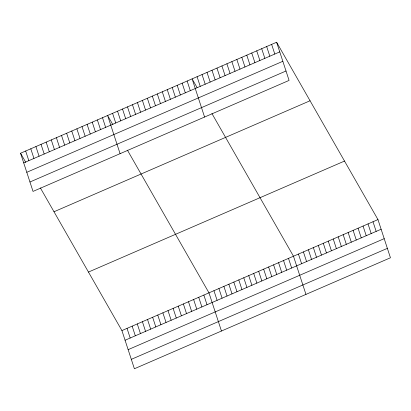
<?xml version="1.0" encoding="UTF-8"?>
<svg xmlns="http://www.w3.org/2000/svg" width="411" height="411" viewBox="0 0 411 411"><rect width="100%" height="100%" fill="white"/><g stroke="black" fill="none" stroke-linecap="round" stroke-linejoin="round"><path stroke-width="0.62" d="M276.608 42.241L289.082 80.412L33.029 191.408L20.55 153.231L276.608 42.241L377.971 219.592L390.45 257.769L134.392 368.759L121.918 330.588L40.37 187.914M23.704 162.884L279.763 51.889M26.782 172.296L282.84 61.301M29.952 181.996L286.01 71M54 211.757L310.058 100.767M88.463 272.061L344.521 161.066M121.918 330.588L377.971 219.592M125.072 340.236L381.125 229.246M128.145 349.648L384.203 238.657M131.315 359.348L387.373 248.352M197.064 87.538L192.107 78.866L204.586 117.043M211.932 113.549L293.475 256.223L305.954 294.394M112.876 124.708L107.61 115.496L120.089 153.668M127.431 150.179L208.973 292.848L221.452 331.025M20.55 153.231L25.816 162.443M373.003 221.75L376.157 231.398M368.03 223.903L371.184 233.551M363.062 226.055L366.216 235.709M358.089 228.213L361.243 237.861M353.121 230.365L356.275 240.014M348.148 232.523L351.302 242.171M343.18 234.676L346.334 244.324M338.207 236.828L341.361 246.482M271.635 44.393L274.789 54.047M333.239 238.986L336.393 248.634M266.667 46.551L269.822 56.199M328.266 241.139L331.42 250.787M261.694 48.704L264.848 58.352M323.298 243.291L326.452 252.945M256.726 50.856L259.88 60.509M318.325 245.449L321.479 255.097M251.753 53.014L254.907 62.662M313.357 247.602L316.511 257.255M246.785 55.166L249.939 64.815M308.384 249.76L311.538 259.408M241.812 57.319L244.966 66.972M303.416 251.912L306.57 261.56M236.844 59.477L239.998 69.125M298.443 254.065L301.597 263.718M231.871 61.629L235.025 71.283M226.903 63.787L230.057 73.435M288.501 258.375L291.656 268.023M221.93 65.94L225.084 75.588M283.533 260.528L286.688 270.181M216.962 68.092L220.116 77.746M278.56 262.686L281.715 272.334M211.989 70.25L215.143 79.898M273.592 264.838L276.747 274.491M207.021 72.403L210.175 82.056M268.619 266.996L271.774 276.644M202.048 74.561L205.202 84.209M263.651 269.148L266.806 278.797M197.08 76.713L200.234 86.361M258.678 271.301L261.833 280.954M253.71 273.459L256.865 283.107M187.139 81.024L190.293 90.672M248.737 275.611L251.892 285.26M182.165 83.176L185.32 92.824M243.769 277.769L246.924 287.417M177.198 85.329L180.352 94.982M238.796 279.922L241.951 289.57M172.224 87.486L175.379 97.135M233.828 282.074L236.983 291.728M167.256 89.639L170.411 99.292M228.855 284.232L232.01 293.88M162.283 91.797L165.438 101.445M223.887 286.385L227.042 296.033M157.315 93.949L160.47 103.598M218.914 288.537L222.068 298.191M152.342 96.102L155.497 105.755M213.946 290.695L217.1 300.343M147.374 98.26L150.529 107.908M142.401 100.412L145.556 110.061M203.856 295.067L207.01 304.721M137.433 102.565L140.588 112.218M198.734 297.287L201.888 306.94M132.46 104.723L135.615 114.371M193.612 299.506L196.766 309.159M127.492 106.875L130.647 116.529M188.49 301.731L191.644 311.379M122.519 109.033L125.674 118.681M183.368 303.95L186.522 313.598M117.551 111.186L120.706 120.834M178.251 306.169L181.4 315.818M112.578 113.338L115.732 122.992M173.129 308.389L176.283 318.037M168.007 310.608L171.161 320.256M102.488 117.716L105.642 127.364M162.884 312.828L166.039 322.476M97.366 119.935L100.52 129.583M157.762 315.047L160.917 324.695M92.244 122.154L95.398 131.803M152.64 317.266L155.795 326.92M87.127 124.374L90.281 134.022M147.523 319.486L150.678 329.139M82.005 126.593L85.159 136.246M142.401 321.705L145.556 331.358M76.883 128.813L80.037 138.466M137.279 323.925L140.434 333.578M71.761 131.032L74.915 140.685M132.157 326.149L135.311 335.797M66.639 133.251L69.793 142.905M127.035 328.368L130.189 338.017M61.522 135.476L64.671 145.124M56.399 137.695L59.554 147.344M51.277 139.915L54.432 149.563M46.155 142.134L49.31 151.782M41.033 144.353L44.188 154.002M35.911 146.573L39.066 156.221M30.794 148.792L33.949 158.441M25.672 151.012L28.827 160.665"/></g></svg>
